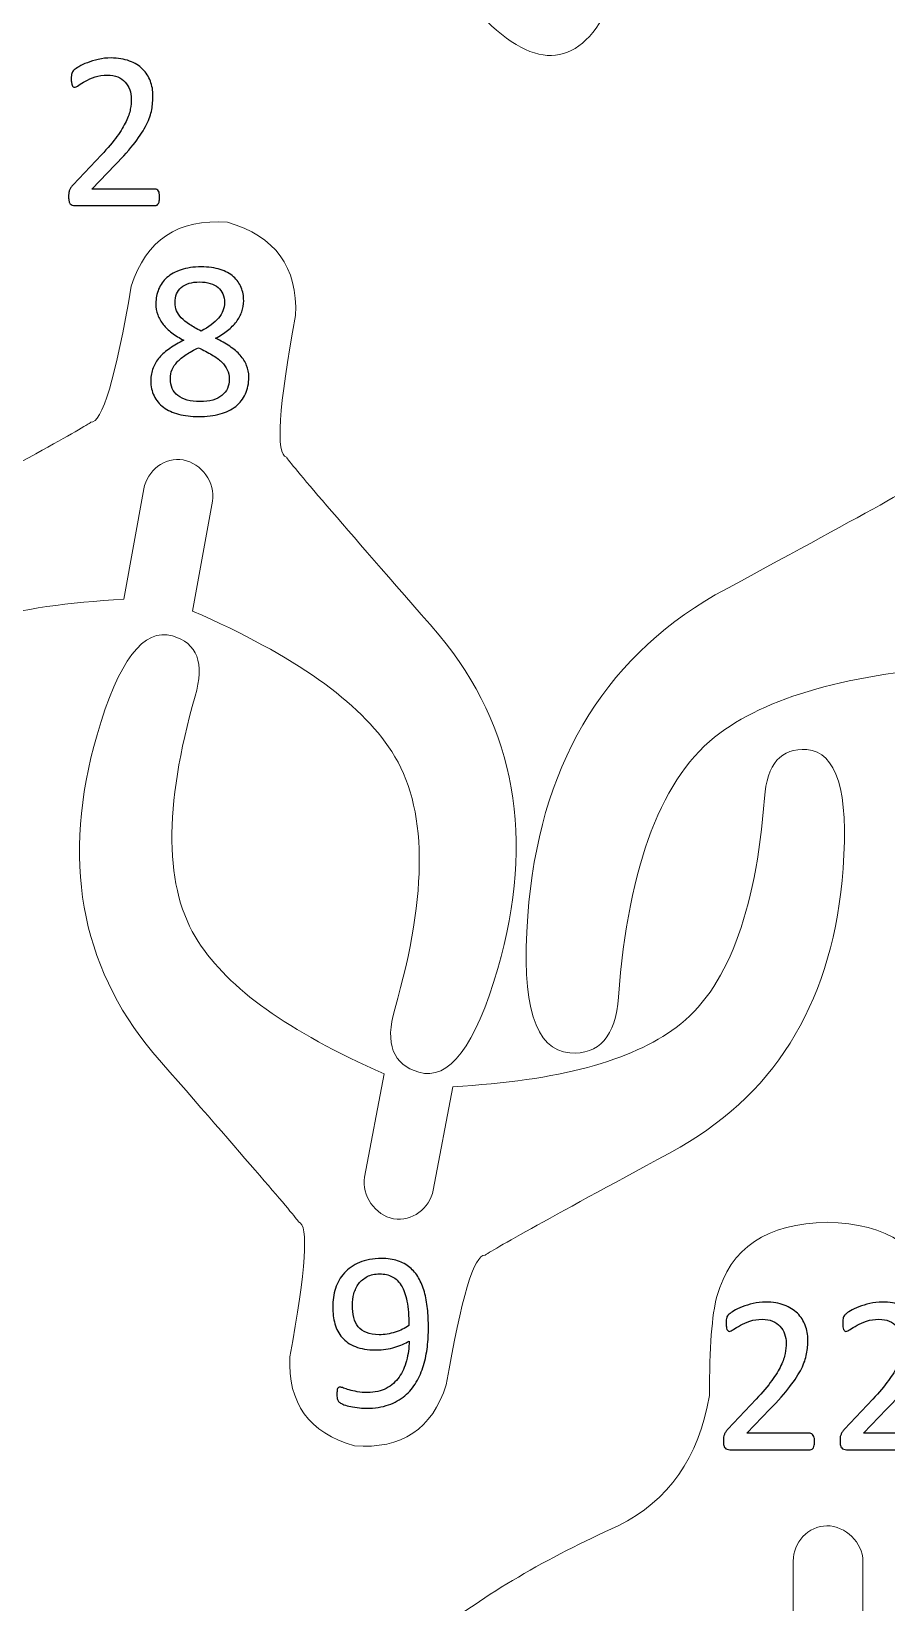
# Model space of a CAD drawing. Header units: inches. Extents: x -2.74 to 3.04, y -4.95 to 0.91.
# Drawn here: x -0.327 to 0.292, y -3.379 to -2.242 of the extents above; entities that cross this region are included whole.
import ezdxf

# ---------------------------------------------------------------- set-up
doc = ezdxf.new("R2010")
doc.units = ezdxf.units.IN
doc.header["$MEASUREMENT"] = 0
doc.layers.add('Layer 1', color=7, linetype='Continuous')

msp = doc.modelspace()

# ---------------------------------------------------------------- linework, layer by layer
at = {"layer": 'Layer 1', "color": 1, "lineweight": 9}
for points in [[(0.0027, -2.234), (0.0425, -2.2729), (0.0734, -2.2666), (0.0954, -2.2151)], [(-0.2545, -2.4262), (-0.2438, -2.3926), (-0.2206, -2.3772), (-0.1848, -2.3799)], [(-0.1355, -2.4475), (-0.1338, -2.4124), (-0.1503, -2.3898), (-0.1848, -2.3799)], [(-0.1397, -3.2015), (-0.1413, -3.235), (-0.1257, -3.2565), (-0.0928, -3.266)], [(-0.0264, -3.2218), (-0.0365, -3.2538), (-0.0587, -3.2685), (-0.0928, -3.266)]]:
    msp.add_open_spline(points, degree=3, dxfattribs=at)
at = {"layer": 'Layer 1'}
for points, knots in [([(-0.234, -2.3617), (-0.234, -2.3627), (-0.234, -2.3636), (-0.2342, -2.3643), (-0.2342, -2.3643), (-0.2343, -2.3651), (-0.2345, -2.3657), (-0.2348, -2.3662), (-0.2348, -2.3662), (-0.235, -2.3667), (-0.2353, -2.3671), (-0.2357, -2.3674), (-0.2357, -2.3674), (-0.2362, -2.3676), (-0.2366, -2.3677), (-0.2371, -2.3677), (-0.2371, -2.3677), (-0.2371, -2.3677), (-0.2953, -2.3677), (-0.2953, -2.3677), (-0.2953, -2.3677), (-0.296, -2.3677), (-0.2967, -2.3677), (-0.2973, -2.3675), (-0.2973, -2.3675), (-0.2978, -2.3673), (-0.2983, -2.367), (-0.2987, -2.3665), (-0.2987, -2.3665), (-0.2991, -2.3661), (-0.2994, -2.3655), (-0.2996, -2.3647), (-0.2996, -2.3647), (-0.2998, -2.3638), (-0.2999, -2.3628), (-0.2999, -2.3616), (-0.2999, -2.3616), (-0.2999, -2.3606), (-0.2999, -2.3596), (-0.2998, -2.3588), (-0.2998, -2.3588), (-0.2997, -2.358), (-0.2995, -2.3573), (-0.2993, -2.3566), (-0.2993, -2.3566), (-0.299, -2.356), (-0.2987, -2.3554), (-0.2982, -2.3548), (-0.2982, -2.3548), (-0.2978, -2.3541), (-0.2973, -2.3535), (-0.2967, -2.3528), (-0.2967, -2.3528), (-0.2967, -2.3528), (-0.2762, -2.3311), (-0.2762, -2.3311), (-0.2762, -2.3311), (-0.2715, -2.3261), (-0.2677, -2.3217), (-0.2649, -2.3177), (-0.2649, -2.3177), (-0.262, -2.3137), (-0.2598, -2.3101), (-0.2583, -2.3069), (-0.2583, -2.3069), (-0.2567, -2.3036), (-0.2557, -2.3007), (-0.2552, -2.298), (-0.2552, -2.298), (-0.2547, -2.2954), (-0.2545, -2.2929), (-0.2545, -2.2905), (-0.2545, -2.2905), (-0.2545, -2.2882), (-0.2549, -2.286), (-0.2556, -2.2839), (-0.2556, -2.2839), (-0.2564, -2.2818), (-0.2575, -2.28), (-0.2589, -2.2784), (-0.2589, -2.2784), (-0.2604, -2.2768), (-0.2622, -2.2756), (-0.2643, -2.2746), (-0.2643, -2.2746), (-0.2665, -2.2737), (-0.269, -2.2733), (-0.2718, -2.2733), (-0.2718, -2.2733), (-0.2751, -2.2733), (-0.2781, -2.2737), (-0.2807, -2.2746), (-0.2807, -2.2746), (-0.2834, -2.2756), (-0.2857, -2.2766), (-0.2877, -2.2777), (-0.2877, -2.2777), (-0.2896, -2.2787), (-0.2913, -2.2797), (-0.2926, -2.2807), (-0.2926, -2.2807), (-0.294, -2.2816), (-0.2949, -2.2821), (-0.2956, -2.2821), (-0.2956, -2.2821), (-0.296, -2.2821), (-0.2963, -2.2819), (-0.2966, -2.2817), (-0.2966, -2.2817), (-0.2969, -2.2815), (-0.2972, -2.2812), (-0.2973, -2.2807), (-0.2973, -2.2807), (-0.2975, -2.2802), (-0.2977, -2.2795), (-0.2978, -2.2787), (-0.2978, -2.2787), (-0.2979, -2.2779), (-0.298, -2.2769), (-0.298, -2.2758), (-0.298, -2.2758), (-0.298, -2.275), (-0.2979, -2.2743), (-0.2979, -2.2737), (-0.2979, -2.2737), (-0.2978, -2.2731), (-0.2977, -2.2726), (-0.2976, -2.2721), (-0.2976, -2.2721), (-0.2975, -2.2717), (-0.2973, -2.2713), (-0.297, -2.2709), (-0.297, -2.2709), (-0.2968, -2.2705), (-0.2964, -2.2701), (-0.2958, -2.2695), (-0.2958, -2.2695), (-0.2951, -2.2689), (-0.294, -2.2681), (-0.2924, -2.2672), (-0.2924, -2.2672), (-0.2908, -2.2662), (-0.2888, -2.2652), (-0.2863, -2.2643), (-0.2863, -2.2643), (-0.2839, -2.2633), (-0.2813, -2.2625), (-0.2784, -2.2619), (-0.2784, -2.2619), (-0.2755, -2.2612), (-0.2724, -2.2609), (-0.2692, -2.2609), (-0.2692, -2.2609), (-0.2641, -2.2609), (-0.2597, -2.2616), (-0.2558, -2.2631), (-0.2558, -2.2631), (-0.252, -2.2645), (-0.2488, -2.2665), (-0.2463, -2.2689), (-0.2463, -2.2689), (-0.2438, -2.2714), (-0.2419, -2.2744), (-0.2407, -2.2777), (-0.2407, -2.2777), (-0.2394, -2.281), (-0.2388, -2.2845), (-0.2388, -2.2882), (-0.2388, -2.2882), (-0.2388, -2.2916), (-0.2391, -2.2949), (-0.2397, -2.2983), (-0.2397, -2.2983), (-0.2403, -2.3016), (-0.2415, -2.3052), (-0.2435, -2.3091), (-0.2435, -2.3091), (-0.2454, -2.313), (-0.2482, -2.3173), (-0.2518, -2.3221), (-0.2518, -2.3221), (-0.2554, -2.3268), (-0.2603, -2.3323), (-0.2663, -2.3384), (-0.2663, -2.3384), (-0.2663, -2.3384), (-0.283, -2.3559), (-0.283, -2.3559), (-0.283, -2.3559), (-0.283, -2.3559), (-0.2372, -2.3559), (-0.2372, -2.3559), (-0.2372, -2.3559), (-0.2367, -2.3559), (-0.2363, -2.356), (-0.2359, -2.3562), (-0.2359, -2.3562), (-0.2355, -2.3565), (-0.2351, -2.3568), (-0.2348, -2.3573), (-0.2348, -2.3573), (-0.2345, -2.3578), (-0.2343, -2.3584), (-0.2342, -2.3592), (-0.2342, -2.3592), (-0.234, -2.3599), (-0.234, -2.3607), (-0.234, -2.3617)], [0, 0, 0, 0, 0.019231, 0.019231, 0.019231, 0.019231, 0.038462, 0.038462, 0.038462, 0.038462, 0.057692, 0.057692, 0.057692, 0.057692, 0.076923, 0.076923, 0.076923, 0.076923, 0.096154, 0.096154, 0.096154, 0.096154, 0.115385, 0.115385, 0.115385, 0.115385, 0.134615, 0.134615, 0.134615, 0.134615, 0.153846, 0.153846, 0.153846, 0.153846, 0.173077, 0.173077, 0.173077, 0.173077, 0.192308, 0.192308, 0.192308, 0.192308, 0.211538, 0.211538, 0.211538, 0.211538, 0.230769, 0.230769, 0.230769, 0.230769, 0.25, 0.25, 0.25, 0.25, 0.269231, 0.269231, 0.269231, 0.269231, 0.288462, 0.288462, 0.288462, 0.288462, 0.307692, 0.307692, 0.307692, 0.307692, 0.326923, 0.326923, 0.326923, 0.326923, 0.346154, 0.346154, 0.346154, 0.346154, 0.365385, 0.365385, 0.365385, 0.365385, 0.384615, 0.384615, 0.384615, 0.384615, 0.403846, 0.403846, 0.403846, 0.403846, 0.423077, 0.423077, 0.423077, 0.423077, 0.442308, 0.442308, 0.442308, 0.442308, 0.461538, 0.461538, 0.461538, 0.461538, 0.480769, 0.480769, 0.480769, 0.480769, 0.5, 0.5, 0.5, 0.5, 0.519231, 0.519231, 0.519231, 0.519231, 0.538462, 0.538462, 0.538462, 0.538462, 0.557692, 0.557692, 0.557692, 0.557692, 0.576923, 0.576923, 0.576923, 0.576923, 0.596154, 0.596154, 0.596154, 0.596154, 0.615385, 0.615385, 0.615385, 0.615385, 0.634615, 0.634615, 0.634615, 0.634615, 0.653846, 0.653846, 0.653846, 0.653846, 0.673077, 0.673077, 0.673077, 0.673077, 0.692308, 0.692308, 0.692308, 0.692308, 0.711538, 0.711538, 0.711538, 0.711538, 0.730769, 0.730769, 0.730769, 0.730769, 0.75, 0.75, 0.75, 0.75, 0.769231, 0.769231, 0.769231, 0.769231, 0.788462, 0.788462, 0.788462, 0.788462, 0.807692, 0.807692, 0.807692, 0.807692, 0.826923, 0.826923, 0.826923, 0.826923, 0.846154, 0.846154, 0.846154, 0.846154, 0.865385, 0.865385, 0.865385, 0.865385, 0.884615, 0.884615, 0.884615, 0.884615, 0.903846, 0.903846, 0.903846, 0.903846, 0.923077, 0.923077, 0.923077, 0.923077, 0.942308, 0.942308, 0.942308, 0.942308, 0.961538, 0.961538, 0.961538, 0.961538, 0.980769, 0.980769, 0.980769, 0.980769, 1, 1, 1, 1]), ([(-0.1694, -2.492), (-0.1694, -2.4966), (-0.1702, -2.5006), (-0.1718, -2.5042), (-0.1718, -2.5042), (-0.1735, -2.5077), (-0.1758, -2.5107), (-0.1789, -2.5132), (-0.1789, -2.5132), (-0.182, -2.5156), (-0.1857, -2.5175), (-0.1902, -2.5187), (-0.1902, -2.5187), (-0.1947, -2.52), (-0.1999, -2.5206), (-0.2057, -2.5206), (-0.2057, -2.5206), (-0.2111, -2.5206), (-0.216, -2.52), (-0.2203, -2.5189), (-0.2203, -2.5189), (-0.2245, -2.5177), (-0.2282, -2.5161), (-0.2312, -2.5138), (-0.2312, -2.5138), (-0.2341, -2.5116), (-0.2364, -2.5089), (-0.238, -2.5056), (-0.238, -2.5056), (-0.2396, -2.5024), (-0.2404, -2.4987), (-0.2404, -2.4945), (-0.2404, -2.4945), (-0.2404, -2.4912), (-0.2398, -2.4881), (-0.2387, -2.4854), (-0.2387, -2.4854), (-0.2376, -2.4826), (-0.2361, -2.4801), (-0.2341, -2.4777), (-0.2341, -2.4777), (-0.232, -2.4754), (-0.2295, -2.4732), (-0.2265, -2.4712), (-0.2265, -2.4712), (-0.2235, -2.4691), (-0.2202, -2.4672), (-0.2164, -2.4653), (-0.2164, -2.4653), (-0.2197, -2.4637), (-0.2226, -2.4619), (-0.2251, -2.46), (-0.2251, -2.46), (-0.2276, -2.4581), (-0.2297, -2.4561), (-0.2314, -2.4539), (-0.2314, -2.4539), (-0.2331, -2.4517), (-0.2345, -2.4494), (-0.2354, -2.4469), (-0.2354, -2.4469), (-0.2363, -2.4444), (-0.2367, -2.4417), (-0.2367, -2.4387), (-0.2367, -2.4387), (-0.2367, -2.4351), (-0.236, -2.4316), (-0.2347, -2.4284), (-0.2347, -2.4284), (-0.2334, -2.4251), (-0.2314, -2.4223), (-0.2287, -2.4199), (-0.2287, -2.4199), (-0.226, -2.4176), (-0.2226, -2.4157), (-0.2184, -2.4143), (-0.2184, -2.4143), (-0.2143, -2.4129), (-0.2094, -2.4122), (-0.2039, -2.4122), (-0.2039, -2.4122), (-0.1986, -2.4122), (-0.194, -2.4128), (-0.1901, -2.4141), (-0.1901, -2.4141), (-0.1862, -2.4154), (-0.183, -2.4171), (-0.1805, -2.4193), (-0.1805, -2.4193), (-0.178, -2.4215), (-0.1761, -2.4241), (-0.1749, -2.4271), (-0.1749, -2.4271), (-0.1737, -2.4301), (-0.1731, -2.4333), (-0.1731, -2.4367), (-0.1731, -2.4367), (-0.1731, -2.4395), (-0.1736, -2.4421), (-0.1745, -2.4447), (-0.1745, -2.4447), (-0.1754, -2.4472), (-0.1767, -2.4496), (-0.1784, -2.4519), (-0.1784, -2.4519), (-0.1802, -2.4542), (-0.1823, -2.4563), (-0.1848, -2.4583), (-0.1848, -2.4583), (-0.1873, -2.4603), (-0.1902, -2.4621), (-0.1935, -2.4639), (-0.1935, -2.4639), (-0.1896, -2.4658), (-0.1862, -2.4677), (-0.1832, -2.4697), (-0.1832, -2.4697), (-0.1802, -2.4717), (-0.1776, -2.4739), (-0.1756, -2.4762), (-0.1756, -2.4762), (-0.1736, -2.4785), (-0.172, -2.4809), (-0.171, -2.4835), (-0.171, -2.4835), (-0.1699, -2.4861), (-0.1694, -2.4889), (-0.1694, -2.492)], [0, 0, 0, 0, 0.03125, 0.03125, 0.03125, 0.03125, 0.0625, 0.0625, 0.0625, 0.0625, 0.09375, 0.09375, 0.09375, 0.09375, 0.125, 0.125, 0.125, 0.125, 0.15625, 0.15625, 0.15625, 0.15625, 0.1875, 0.1875, 0.1875, 0.1875, 0.21875, 0.21875, 0.21875, 0.21875, 0.25, 0.25, 0.25, 0.25, 0.28125, 0.28125, 0.28125, 0.28125, 0.3125, 0.3125, 0.3125, 0.3125, 0.34375, 0.34375, 0.34375, 0.34375, 0.375, 0.375, 0.375, 0.375, 0.40625, 0.40625, 0.40625, 0.40625, 0.4375, 0.4375, 0.4375, 0.4375, 0.46875, 0.46875, 0.46875, 0.46875, 0.5, 0.5, 0.5, 0.5, 0.53125, 0.53125, 0.53125, 0.53125, 0.5625, 0.5625, 0.5625, 0.5625, 0.59375, 0.59375, 0.59375, 0.59375, 0.625, 0.625, 0.625, 0.625, 0.65625, 0.65625, 0.65625, 0.65625, 0.6875, 0.6875, 0.6875, 0.6875, 0.71875, 0.71875, 0.71875, 0.71875, 0.75, 0.75, 0.75, 0.75, 0.78125, 0.78125, 0.78125, 0.78125, 0.8125, 0.8125, 0.8125, 0.8125, 0.84375, 0.84375, 0.84375, 0.84375, 0.875, 0.875, 0.875, 0.875, 0.90625, 0.90625, 0.90625, 0.90625, 0.9375, 0.9375, 0.9375, 0.9375, 0.96875, 0.96875, 0.96875, 0.96875, 1, 1, 1, 1]), ([(-0.187, -2.438), (-0.187, -2.4357), (-0.1874, -2.4337), (-0.1881, -2.4318), (-0.1881, -2.4318), (-0.189, -2.43), (-0.1901, -2.4284), (-0.1916, -2.4271), (-0.1916, -2.4271), (-0.1931, -2.4258), (-0.195, -2.4248), (-0.1973, -2.4241), (-0.1973, -2.4241), (-0.1995, -2.4234), (-0.2021, -2.4231), (-0.205, -2.4231), (-0.205, -2.4231), (-0.2108, -2.4231), (-0.2153, -2.4244), (-0.2183, -2.4271), (-0.2183, -2.4271), (-0.2213, -2.4297), (-0.2228, -2.4334), (-0.2228, -2.438), (-0.2228, -2.438), (-0.2228, -2.4401), (-0.2224, -2.4421), (-0.2217, -2.4439), (-0.2217, -2.4439), (-0.221, -2.4457), (-0.2198, -2.4474), (-0.2183, -2.4491), (-0.2183, -2.4491), (-0.2167, -2.4507), (-0.2148, -2.4523), (-0.2124, -2.4538), (-0.2124, -2.4538), (-0.21, -2.4554), (-0.2072, -2.457), (-0.204, -2.4587), (-0.204, -2.4587), (-0.1985, -2.4559), (-0.1943, -2.4527), (-0.1914, -2.4493), (-0.1914, -2.4493), (-0.1885, -2.4459), (-0.187, -2.4421), (-0.187, -2.438)], [0, 0, 0, 0, 0.083333, 0.083333, 0.083333, 0.083333, 0.166667, 0.166667, 0.166667, 0.166667, 0.25, 0.25, 0.25, 0.25, 0.333333, 0.333333, 0.333333, 0.333333, 0.416667, 0.416667, 0.416667, 0.416667, 0.5, 0.5, 0.5, 0.5, 0.583333, 0.583333, 0.583333, 0.583333, 0.666667, 0.666667, 0.666667, 0.666667, 0.75, 0.75, 0.75, 0.75, 0.833333, 0.833333, 0.833333, 0.833333, 0.916667, 0.916667, 0.916667, 0.916667, 1, 1, 1, 1]), ([(-0.1836, -2.4935), (-0.1836, -2.491), (-0.184, -2.4887), (-0.185, -2.4867), (-0.185, -2.4867), (-0.1859, -2.4847), (-0.1873, -2.4828), (-0.1891, -2.481), (-0.1891, -2.481), (-0.191, -2.4792), (-0.1933, -2.4775), (-0.1961, -2.4759), (-0.1961, -2.4759), (-0.1989, -2.4742), (-0.2022, -2.4725), (-0.2059, -2.4707), (-0.2059, -2.4707), (-0.2093, -2.4724), (-0.2123, -2.4741), (-0.2148, -2.4757), (-0.2148, -2.4757), (-0.2174, -2.4774), (-0.2195, -2.4792), (-0.2212, -2.481), (-0.2212, -2.481), (-0.2228, -2.4827), (-0.2241, -2.4846), (-0.225, -2.4866), (-0.225, -2.4866), (-0.2258, -2.4886), (-0.2262, -2.4908), (-0.2262, -2.4932), (-0.2262, -2.4932), (-0.2262, -2.4984), (-0.2244, -2.5025), (-0.2208, -2.5054), (-0.2208, -2.5054), (-0.2172, -2.5082), (-0.2118, -2.5097), (-0.2046, -2.5097), (-0.2046, -2.5097), (-0.1977, -2.5097), (-0.1925, -2.5082), (-0.1889, -2.5053), (-0.1889, -2.5053), (-0.1853, -2.5024), (-0.1836, -2.4985), (-0.1836, -2.4935)], [0, 0, 0, 0, 0.083333, 0.083333, 0.083333, 0.083333, 0.166667, 0.166667, 0.166667, 0.166667, 0.25, 0.25, 0.25, 0.25, 0.333333, 0.333333, 0.333333, 0.333333, 0.416667, 0.416667, 0.416667, 0.416667, 0.5, 0.5, 0.5, 0.5, 0.583333, 0.583333, 0.583333, 0.583333, 0.666667, 0.666667, 0.666667, 0.666667, 0.75, 0.75, 0.75, 0.75, 0.833333, 0.833333, 0.833333, 0.833333, 0.916667, 0.916667, 0.916667, 0.916667, 1, 1, 1, 1]), ([(-0.0393, -3.1804), (-0.0393, -3.185), (-0.0395, -3.1896), (-0.0401, -3.1942), (-0.0401, -3.1942), (-0.0406, -3.1989), (-0.0415, -3.2034), (-0.0428, -3.2077), (-0.0428, -3.2077), (-0.0441, -3.212), (-0.0459, -3.2161), (-0.0481, -3.2198), (-0.0481, -3.2198), (-0.0503, -3.2236), (-0.053, -3.2269), (-0.0564, -3.2297), (-0.0564, -3.2297), (-0.0597, -3.2325), (-0.0637, -3.2348), (-0.0683, -3.2363), (-0.0683, -3.2363), (-0.0728, -3.2379), (-0.0782, -3.2388), (-0.0843, -3.2388), (-0.0843, -3.2388), (-0.0866, -3.2388), (-0.0888, -3.2386), (-0.091, -3.2383), (-0.091, -3.2383), (-0.0933, -3.238), (-0.0952, -3.2376), (-0.097, -3.2372), (-0.097, -3.2372), (-0.0988, -3.2368), (-0.1002, -3.2363), (-0.1014, -3.2358), (-0.1014, -3.2358), (-0.1026, -3.2353), (-0.1035, -3.2348), (-0.104, -3.2343), (-0.104, -3.2343), (-0.1046, -3.2339), (-0.105, -3.2332), (-0.1052, -3.2324), (-0.1052, -3.2324), (-0.1055, -3.2315), (-0.1056, -3.2304), (-0.1056, -3.229), (-0.1056, -3.229), (-0.1056, -3.2278), (-0.1055, -3.2268), (-0.1055, -3.2261), (-0.1055, -3.2261), (-0.1054, -3.2254), (-0.1053, -3.2249), (-0.1051, -3.2245), (-0.1051, -3.2245), (-0.1049, -3.2241), (-0.1047, -3.2239), (-0.1044, -3.2237), (-0.1044, -3.2237), (-0.1041, -3.2236), (-0.1037, -3.2235), (-0.1033, -3.2235), (-0.1033, -3.2235), (-0.1027, -3.2235), (-0.1019, -3.2237), (-0.1008, -3.2241), (-0.1008, -3.2241), (-0.0997, -3.2245), (-0.0983, -3.225), (-0.0967, -3.2255), (-0.0967, -3.2255), (-0.095, -3.226), (-0.0931, -3.2264), (-0.0908, -3.2268), (-0.0908, -3.2268), (-0.0886, -3.2272), (-0.0861, -3.2274), (-0.0834, -3.2274), (-0.0834, -3.2274), (-0.0781, -3.2274), (-0.0736, -3.2264), (-0.0698, -3.2244), (-0.0698, -3.2244), (-0.066, -3.2223), (-0.063, -3.2196), (-0.0606, -3.2162), (-0.0606, -3.2162), (-0.0582, -3.2128), (-0.0564, -3.2088), (-0.0552, -3.2043), (-0.0552, -3.2043), (-0.054, -3.1998), (-0.0533, -3.1951), (-0.0533, -3.1901), (-0.0533, -3.1901), (-0.0561, -3.1918), (-0.0596, -3.1933), (-0.0636, -3.1946), (-0.0636, -3.1946), (-0.0676, -3.1959), (-0.0722, -3.1965), (-0.0774, -3.1965), (-0.0774, -3.1965), (-0.0833, -3.1965), (-0.0882, -3.1957), (-0.0922, -3.1941), (-0.0922, -3.1941), (-0.0962, -3.1925), (-0.0994, -3.1903), (-0.1018, -3.1876), (-0.1018, -3.1876), (-0.1042, -3.1848), (-0.106, -3.1815), (-0.107, -3.1777), (-0.107, -3.1777), (-0.1081, -3.1739), (-0.1086, -3.1698), (-0.1086, -3.1653), (-0.1086, -3.1653), (-0.1086, -3.1606), (-0.1079, -3.1562), (-0.1066, -3.152), (-0.1066, -3.152), (-0.1052, -3.1478), (-0.1031, -3.144), (-0.1002, -3.1408), (-0.1002, -3.1408), (-0.0973, -3.1376), (-0.0937, -3.1351), (-0.0892, -3.1332), (-0.0892, -3.1332), (-0.0848, -3.1313), (-0.0795, -3.1303), (-0.0733, -3.1303), (-0.0733, -3.1303), (-0.0689, -3.1303), (-0.065, -3.1309), (-0.0616, -3.132), (-0.0616, -3.132), (-0.0582, -3.1331), (-0.0553, -3.1347), (-0.0528, -3.1368), (-0.0528, -3.1368), (-0.0503, -3.1389), (-0.0481, -3.1414), (-0.0464, -3.1444), (-0.0464, -3.1444), (-0.0447, -3.1473), (-0.0433, -3.1507), (-0.0422, -3.1545), (-0.0422, -3.1545), (-0.0412, -3.1582), (-0.0404, -3.1622), (-0.04, -3.1666), (-0.04, -3.1666), (-0.0395, -3.171), (-0.0393, -3.1756), (-0.0393, -3.1804)], [0, 0, 0, 0, 0.025, 0.025, 0.025, 0.025, 0.05, 0.05, 0.05, 0.05, 0.075, 0.075, 0.075, 0.075, 0.1, 0.1, 0.1, 0.1, 0.125, 0.125, 0.125, 0.125, 0.15, 0.15, 0.15, 0.15, 0.175, 0.175, 0.175, 0.175, 0.2, 0.2, 0.2, 0.2, 0.225, 0.225, 0.225, 0.225, 0.25, 0.25, 0.25, 0.25, 0.275, 0.275, 0.275, 0.275, 0.3, 0.3, 0.3, 0.3, 0.325, 0.325, 0.325, 0.325, 0.35, 0.35, 0.35, 0.35, 0.375, 0.375, 0.375, 0.375, 0.4, 0.4, 0.4, 0.4, 0.425, 0.425, 0.425, 0.425, 0.45, 0.45, 0.45, 0.45, 0.475, 0.475, 0.475, 0.475, 0.5, 0.5, 0.5, 0.5, 0.525, 0.525, 0.525, 0.525, 0.55, 0.55, 0.55, 0.55, 0.575, 0.575, 0.575, 0.575, 0.6, 0.6, 0.6, 0.6, 0.625, 0.625, 0.625, 0.625, 0.65, 0.65, 0.65, 0.65, 0.675, 0.675, 0.675, 0.675, 0.7, 0.7, 0.7, 0.7, 0.725, 0.725, 0.725, 0.725, 0.75, 0.75, 0.75, 0.75, 0.775, 0.775, 0.775, 0.775, 0.8, 0.8, 0.8, 0.8, 0.825, 0.825, 0.825, 0.825, 0.85, 0.85, 0.85, 0.85, 0.875, 0.875, 0.875, 0.875, 0.9, 0.9, 0.9, 0.9, 0.925, 0.925, 0.925, 0.925, 0.95, 0.95, 0.95, 0.95, 0.975, 0.975, 0.975, 0.975, 1, 1, 1, 1]), ([(-0.0535, -3.1788), (-0.0535, -3.1719), (-0.054, -3.1661), (-0.0549, -3.1613), (-0.0549, -3.1613), (-0.0558, -3.1566), (-0.0571, -3.1527), (-0.059, -3.1498), (-0.059, -3.1498), (-0.0607, -3.1469), (-0.0629, -3.1448), (-0.0655, -3.1435), (-0.0655, -3.1435), (-0.0681, -3.1421), (-0.0711, -3.1415), (-0.0746, -3.1415), (-0.0746, -3.1415), (-0.0781, -3.1415), (-0.0811, -3.1421), (-0.0836, -3.1434), (-0.0836, -3.1434), (-0.0861, -3.1447), (-0.0881, -3.1464), (-0.0898, -3.1485), (-0.0898, -3.1485), (-0.0913, -3.1507), (-0.0925, -3.1531), (-0.0933, -3.1558), (-0.0933, -3.1558), (-0.094, -3.1585), (-0.0944, -3.1613), (-0.0944, -3.1642), (-0.0944, -3.1642), (-0.0944, -3.1674), (-0.0941, -3.1703), (-0.0934, -3.173), (-0.0934, -3.173), (-0.0927, -3.1756), (-0.0916, -3.1779), (-0.0901, -3.1798), (-0.0901, -3.1798), (-0.0886, -3.1816), (-0.0866, -3.183), (-0.0842, -3.184), (-0.0842, -3.184), (-0.0817, -3.185), (-0.0787, -3.1855), (-0.0751, -3.1855), (-0.0751, -3.1855), (-0.0711, -3.1855), (-0.0671, -3.1849), (-0.0633, -3.1837), (-0.0633, -3.1837), (-0.0595, -3.1825), (-0.0563, -3.1809), (-0.0535, -3.1788)], [0, 0, 0, 0, 0.071429, 0.071429, 0.071429, 0.071429, 0.142857, 0.142857, 0.142857, 0.142857, 0.214286, 0.214286, 0.214286, 0.214286, 0.285714, 0.285714, 0.285714, 0.285714, 0.357143, 0.357143, 0.357143, 0.357143, 0.428571, 0.428571, 0.428571, 0.428571, 0.5, 0.5, 0.5, 0.5, 0.571429, 0.571429, 0.571429, 0.571429, 0.642857, 0.642857, 0.642857, 0.642857, 0.714286, 0.714286, 0.714286, 0.714286, 0.785714, 0.785714, 0.785714, 0.785714, 0.857143, 0.857143, 0.857143, 0.857143, 0.928571, 0.928571, 0.928571, 0.928571, 1, 1, 1, 1]), ([(0.2403, -3.2627), (0.2403, -3.2637), (0.2402, -3.2646), (0.2401, -3.2654), (0.2401, -3.2654), (0.2399, -3.2661), (0.2397, -3.2667), (0.2395, -3.2673), (0.2395, -3.2673), (0.2392, -3.2678), (0.2389, -3.2682), (0.2385, -3.2684), (0.2385, -3.2684), (0.2381, -3.2687), (0.2377, -3.2688), (0.2372, -3.2688), (0.2372, -3.2688), (0.2372, -3.2688), (0.179, -3.2688), (0.179, -3.2688), (0.179, -3.2688), (0.1782, -3.2688), (0.1776, -3.2687), (0.177, -3.2685), (0.177, -3.2685), (0.1764, -3.2683), (0.1759, -3.268), (0.1755, -3.2675), (0.1755, -3.2675), (0.1751, -3.2671), (0.1748, -3.2665), (0.1746, -3.2657), (0.1746, -3.2657), (0.1744, -3.2649), (0.1744, -3.2639), (0.1744, -3.2627), (0.1744, -3.2627), (0.1744, -3.2616), (0.1744, -3.2606), (0.1745, -3.2598), (0.1745, -3.2598), (0.1746, -3.259), (0.1747, -3.2583), (0.175, -3.2577), (0.175, -3.2577), (0.1753, -3.257), (0.1756, -3.2564), (0.176, -3.2558), (0.176, -3.2558), (0.1764, -3.2552), (0.177, -3.2545), (0.1776, -3.2538), (0.1776, -3.2538), (0.1776, -3.2538), (0.1981, -3.2322), (0.1981, -3.2322), (0.1981, -3.2322), (0.2027, -3.2272), (0.2066, -3.2227), (0.2094, -3.2187), (0.2094, -3.2187), (0.2122, -3.2148), (0.2144, -3.2112), (0.216, -3.2079), (0.216, -3.2079), (0.2175, -3.2046), (0.2186, -3.2017), (0.219, -3.199), (0.219, -3.199), (0.2195, -3.1964), (0.2198, -3.1939), (0.2198, -3.1915), (0.2198, -3.1915), (0.2198, -3.1892), (0.2194, -3.187), (0.2186, -3.1849), (0.2186, -3.1849), (0.2179, -3.1828), (0.2168, -3.181), (0.2153, -3.1794), (0.2153, -3.1794), (0.2139, -3.1779), (0.2121, -3.1766), (0.2099, -3.1757), (0.2099, -3.1757), (0.2077, -3.1747), (0.2052, -3.1743), (0.2024, -3.1743), (0.2024, -3.1743), (0.1991, -3.1743), (0.1962, -3.1747), (0.1935, -3.1757), (0.1935, -3.1757), (0.1909, -3.1766), (0.1886, -3.1776), (0.1866, -3.1787), (0.1866, -3.1787), (0.1846, -3.1798), (0.183, -3.1808), (0.1816, -3.1817), (0.1816, -3.1817), (0.1803, -3.1826), (0.1793, -3.1831), (0.1787, -3.1831), (0.1787, -3.1831), (0.1783, -3.1831), (0.1779, -3.183), (0.1777, -3.1827), (0.1777, -3.1827), (0.1774, -3.1825), (0.1771, -3.1822), (0.1769, -3.1817), (0.1769, -3.1817), (0.1767, -3.1812), (0.1766, -3.1805), (0.1765, -3.1797), (0.1765, -3.1797), (0.1764, -3.1789), (0.1763, -3.1779), (0.1763, -3.1768), (0.1763, -3.1768), (0.1763, -3.176), (0.1763, -3.1753), (0.1764, -3.1747), (0.1764, -3.1747), (0.1764, -3.1741), (0.1766, -3.1736), (0.1767, -3.1732), (0.1767, -3.1732), (0.1768, -3.1727), (0.177, -3.1723), (0.1772, -3.1719), (0.1772, -3.1719), (0.1774, -3.1715), (0.1779, -3.1711), (0.1785, -3.1705), (0.1785, -3.1705), (0.1792, -3.1699), (0.1803, -3.1692), (0.1819, -3.1682), (0.1819, -3.1682), (0.1835, -3.1672), (0.1855, -3.1662), (0.1879, -3.1653), (0.1879, -3.1653), (0.1903, -3.1644), (0.193, -3.1635), (0.1959, -3.1629), (0.1959, -3.1629), (0.1988, -3.1622), (0.2018, -3.1619), (0.205, -3.1619), (0.205, -3.1619), (0.2101, -3.1619), (0.2146, -3.1626), (0.2184, -3.1641), (0.2184, -3.1641), (0.2222, -3.1655), (0.2254, -3.1675), (0.2279, -3.17), (0.2279, -3.17), (0.2305, -3.1725), (0.2324, -3.1754), (0.2336, -3.1787), (0.2336, -3.1787), (0.2349, -3.182), (0.2355, -3.1855), (0.2355, -3.1893), (0.2355, -3.1893), (0.2355, -3.1926), (0.2352, -3.196), (0.2346, -3.1993), (0.2346, -3.1993), (0.234, -3.2027), (0.2327, -3.2063), (0.2308, -3.2101), (0.2308, -3.2101), (0.2289, -3.214), (0.2261, -3.2183), (0.2224, -3.2231), (0.2224, -3.2231), (0.2188, -3.2278), (0.214, -3.2333), (0.208, -3.2395), (0.208, -3.2395), (0.208, -3.2395), (0.1913, -3.2569), (0.1913, -3.2569), (0.1913, -3.2569), (0.1913, -3.2569), (0.2371, -3.2569), (0.2371, -3.2569), (0.2371, -3.2569), (0.2375, -3.2569), (0.238, -3.257), (0.2384, -3.2572), (0.2384, -3.2572), (0.2388, -3.2575), (0.2391, -3.2579), (0.2394, -3.2584), (0.2394, -3.2584), (0.2397, -3.2589), (0.2399, -3.2595), (0.2401, -3.2602), (0.2401, -3.2602), (0.2402, -3.2609), (0.2403, -3.2618), (0.2403, -3.2627)], [0, 0, 0, 0, 0.019231, 0.019231, 0.019231, 0.019231, 0.038462, 0.038462, 0.038462, 0.038462, 0.057692, 0.057692, 0.057692, 0.057692, 0.076923, 0.076923, 0.076923, 0.076923, 0.096154, 0.096154, 0.096154, 0.096154, 0.115385, 0.115385, 0.115385, 0.115385, 0.134615, 0.134615, 0.134615, 0.134615, 0.153846, 0.153846, 0.153846, 0.153846, 0.173077, 0.173077, 0.173077, 0.173077, 0.192308, 0.192308, 0.192308, 0.192308, 0.211538, 0.211538, 0.211538, 0.211538, 0.230769, 0.230769, 0.230769, 0.230769, 0.25, 0.25, 0.25, 0.25, 0.269231, 0.269231, 0.269231, 0.269231, 0.288462, 0.288462, 0.288462, 0.288462, 0.307692, 0.307692, 0.307692, 0.307692, 0.326923, 0.326923, 0.326923, 0.326923, 0.346154, 0.346154, 0.346154, 0.346154, 0.365385, 0.365385, 0.365385, 0.365385, 0.384615, 0.384615, 0.384615, 0.384615, 0.403846, 0.403846, 0.403846, 0.403846, 0.423077, 0.423077, 0.423077, 0.423077, 0.442308, 0.442308, 0.442308, 0.442308, 0.461538, 0.461538, 0.461538, 0.461538, 0.480769, 0.480769, 0.480769, 0.480769, 0.5, 0.5, 0.5, 0.5, 0.519231, 0.519231, 0.519231, 0.519231, 0.538462, 0.538462, 0.538462, 0.538462, 0.557692, 0.557692, 0.557692, 0.557692, 0.576923, 0.576923, 0.576923, 0.576923, 0.596154, 0.596154, 0.596154, 0.596154, 0.615385, 0.615385, 0.615385, 0.615385, 0.634615, 0.634615, 0.634615, 0.634615, 0.653846, 0.653846, 0.653846, 0.653846, 0.673077, 0.673077, 0.673077, 0.673077, 0.692308, 0.692308, 0.692308, 0.692308, 0.711538, 0.711538, 0.711538, 0.711538, 0.730769, 0.730769, 0.730769, 0.730769, 0.75, 0.75, 0.75, 0.75, 0.769231, 0.769231, 0.769231, 0.769231, 0.788462, 0.788462, 0.788462, 0.788462, 0.807692, 0.807692, 0.807692, 0.807692, 0.826923, 0.826923, 0.826923, 0.826923, 0.846154, 0.846154, 0.846154, 0.846154, 0.865385, 0.865385, 0.865385, 0.865385, 0.884615, 0.884615, 0.884615, 0.884615, 0.903846, 0.903846, 0.903846, 0.903846, 0.923077, 0.923077, 0.923077, 0.923077, 0.942308, 0.942308, 0.942308, 0.942308, 0.961538, 0.961538, 0.961538, 0.961538, 0.980769, 0.980769, 0.980769, 0.980769, 1, 1, 1, 1]), ([(0.3247, -3.2627), (0.3247, -3.2637), (0.3247, -3.2646), (0.3246, -3.2654), (0.3246, -3.2654), (0.3244, -3.2661), (0.3242, -3.2667), (0.324, -3.2673), (0.324, -3.2673), (0.3237, -3.2678), (0.3234, -3.2682), (0.323, -3.2684), (0.323, -3.2684), (0.3226, -3.2687), (0.3221, -3.2688), (0.3217, -3.2688), (0.3217, -3.2688), (0.3217, -3.2688), (0.2635, -3.2688), (0.2635, -3.2688), (0.2635, -3.2688), (0.2627, -3.2688), (0.2621, -3.2687), (0.2615, -3.2685), (0.2615, -3.2685), (0.2609, -3.2683), (0.2604, -3.268), (0.26, -3.2675), (0.26, -3.2675), (0.2596, -3.2671), (0.2593, -3.2665), (0.2591, -3.2657), (0.2591, -3.2657), (0.2589, -3.2649), (0.2588, -3.2639), (0.2588, -3.2627), (0.2588, -3.2627), (0.2588, -3.2616), (0.2589, -3.2606), (0.2589, -3.2598), (0.2589, -3.2598), (0.259, -3.259), (0.2592, -3.2583), (0.2595, -3.2577), (0.2595, -3.2577), (0.2597, -3.257), (0.2601, -3.2564), (0.2605, -3.2558), (0.2605, -3.2558), (0.2609, -3.2552), (0.2614, -3.2545), (0.2621, -3.2538), (0.2621, -3.2538), (0.2621, -3.2538), (0.2825, -3.2322), (0.2825, -3.2322), (0.2825, -3.2322), (0.2872, -3.2272), (0.291, -3.2227), (0.2939, -3.2187), (0.2939, -3.2187), (0.2967, -3.2148), (0.2989, -3.2112), (0.3005, -3.2079), (0.3005, -3.2079), (0.302, -3.2046), (0.303, -3.2017), (0.3035, -3.199), (0.3035, -3.199), (0.304, -3.1964), (0.3042, -3.1939), (0.3042, -3.1915), (0.3042, -3.1915), (0.3042, -3.1892), (0.3039, -3.187), (0.3031, -3.1849), (0.3031, -3.1849), (0.3023, -3.1828), (0.3012, -3.181), (0.2998, -3.1794), (0.2998, -3.1794), (0.2984, -3.1779), (0.2966, -3.1766), (0.2944, -3.1757), (0.2944, -3.1757), (0.2922, -3.1747), (0.2897, -3.1743), (0.2869, -3.1743), (0.2869, -3.1743), (0.2836, -3.1743), (0.2806, -3.1747), (0.278, -3.1757), (0.278, -3.1757), (0.2754, -3.1766), (0.2731, -3.1776), (0.2711, -3.1787), (0.2711, -3.1787), (0.2691, -3.1798), (0.2674, -3.1808), (0.2661, -3.1817), (0.2661, -3.1817), (0.2648, -3.1826), (0.2638, -3.1831), (0.2631, -3.1831), (0.2631, -3.1831), (0.2628, -3.1831), (0.2624, -3.183), (0.2621, -3.1827), (0.2621, -3.1827), (0.2618, -3.1825), (0.2616, -3.1822), (0.2614, -3.1817), (0.2614, -3.1817), (0.2612, -3.1812), (0.2611, -3.1805), (0.2609, -3.1797), (0.2609, -3.1797), (0.2608, -3.1789), (0.2608, -3.1779), (0.2608, -3.1768), (0.2608, -3.1768), (0.2608, -3.176), (0.2608, -3.1753), (0.2609, -3.1747), (0.2609, -3.1747), (0.2609, -3.1741), (0.261, -3.1736), (0.2611, -3.1732), (0.2611, -3.1732), (0.2613, -3.1727), (0.2615, -3.1723), (0.2617, -3.1719), (0.2617, -3.1719), (0.2619, -3.1715), (0.2623, -3.1711), (0.263, -3.1705), (0.263, -3.1705), (0.2636, -3.1699), (0.2647, -3.1692), (0.2664, -3.1682), (0.2664, -3.1682), (0.268, -3.1672), (0.27, -3.1662), (0.2724, -3.1653), (0.2724, -3.1653), (0.2748, -3.1644), (0.2774, -3.1635), (0.2804, -3.1629), (0.2804, -3.1629), (0.2832, -3.1622), (0.2863, -3.1619), (0.2895, -3.1619), (0.2895, -3.1619), (0.2946, -3.1619), (0.2991, -3.1626), (0.3029, -3.1641), (0.3029, -3.1641), (0.3067, -3.1655), (0.3099, -3.1675), (0.3124, -3.17), (0.3124, -3.17), (0.3149, -3.1725), (0.3168, -3.1754), (0.3181, -3.1787), (0.3181, -3.1787), (0.3193, -3.182), (0.3199, -3.1855), (0.3199, -3.1893), (0.3199, -3.1893), (0.3199, -3.1926), (0.3196, -3.196), (0.3191, -3.1993), (0.3191, -3.1993), (0.3184, -3.2027), (0.3172, -3.2063), (0.3153, -3.2101), (0.3153, -3.2101), (0.3133, -3.214), (0.3106, -3.2183), (0.3069, -3.2231), (0.3069, -3.2231), (0.3033, -3.2278), (0.2985, -3.2333), (0.2924, -3.2395), (0.2924, -3.2395), (0.2924, -3.2395), (0.2757, -3.2569), (0.2757, -3.2569), (0.2757, -3.2569), (0.2757, -3.2569), (0.3216, -3.2569), (0.3216, -3.2569), (0.3216, -3.2569), (0.322, -3.2569), (0.3224, -3.257), (0.3228, -3.2572), (0.3228, -3.2572), (0.3232, -3.2575), (0.3236, -3.2579), (0.3239, -3.2584), (0.3239, -3.2584), (0.3242, -3.2589), (0.3244, -3.2595), (0.3246, -3.2602), (0.3246, -3.2602), (0.3247, -3.2609), (0.3247, -3.2618), (0.3247, -3.2627)], [0, 0, 0, 0, 0.019231, 0.019231, 0.019231, 0.019231, 0.038462, 0.038462, 0.038462, 0.038462, 0.057692, 0.057692, 0.057692, 0.057692, 0.076923, 0.076923, 0.076923, 0.076923, 0.096154, 0.096154, 0.096154, 0.096154, 0.115385, 0.115385, 0.115385, 0.115385, 0.134615, 0.134615, 0.134615, 0.134615, 0.153846, 0.153846, 0.153846, 0.153846, 0.173077, 0.173077, 0.173077, 0.173077, 0.192308, 0.192308, 0.192308, 0.192308, 0.211538, 0.211538, 0.211538, 0.211538, 0.230769, 0.230769, 0.230769, 0.230769, 0.25, 0.25, 0.25, 0.25, 0.269231, 0.269231, 0.269231, 0.269231, 0.288462, 0.288462, 0.288462, 0.288462, 0.307692, 0.307692, 0.307692, 0.307692, 0.326923, 0.326923, 0.326923, 0.326923, 0.346154, 0.346154, 0.346154, 0.346154, 0.365385, 0.365385, 0.365385, 0.365385, 0.384615, 0.384615, 0.384615, 0.384615, 0.403846, 0.403846, 0.403846, 0.403846, 0.423077, 0.423077, 0.423077, 0.423077, 0.442308, 0.442308, 0.442308, 0.442308, 0.461538, 0.461538, 0.461538, 0.461538, 0.480769, 0.480769, 0.480769, 0.480769, 0.5, 0.5, 0.5, 0.5, 0.519231, 0.519231, 0.519231, 0.519231, 0.538462, 0.538462, 0.538462, 0.538462, 0.557692, 0.557692, 0.557692, 0.557692, 0.576923, 0.576923, 0.576923, 0.576923, 0.596154, 0.596154, 0.596154, 0.596154, 0.615385, 0.615385, 0.615385, 0.615385, 0.634615, 0.634615, 0.634615, 0.634615, 0.653846, 0.653846, 0.653846, 0.653846, 0.673077, 0.673077, 0.673077, 0.673077, 0.692308, 0.692308, 0.692308, 0.692308, 0.711538, 0.711538, 0.711538, 0.711538, 0.730769, 0.730769, 0.730769, 0.730769, 0.75, 0.75, 0.75, 0.75, 0.769231, 0.769231, 0.769231, 0.769231, 0.788462, 0.788462, 0.788462, 0.788462, 0.807692, 0.807692, 0.807692, 0.807692, 0.826923, 0.826923, 0.826923, 0.826923, 0.846154, 0.846154, 0.846154, 0.846154, 0.865385, 0.865385, 0.865385, 0.865385, 0.884615, 0.884615, 0.884615, 0.884615, 0.903846, 0.903846, 0.903846, 0.903846, 0.923077, 0.923077, 0.923077, 0.923077, 0.942308, 0.942308, 0.942308, 0.942308, 0.961538, 0.961538, 0.961538, 0.961538, 0.980769, 0.980769, 0.980769, 0.980769, 1, 1, 1, 1])]:
    msp.add_open_spline(points, degree=3, knots=knots, dxfattribs=at)
at = {"layer": 'Layer 1', "color": 1, "lineweight": 9}
for points, knots in [([(-0.2599, -2.6528), (-0.3406, -2.6575), (-0.3949, -2.6724), (-0.4293, -2.6979), (-0.4293, -2.6979), (-0.4674, -2.7262), (-0.4897, -2.7842), (-0.4962, -2.8721), (-0.4962, -2.8721), (-0.4982, -2.8982), (-0.5089, -2.9104), (-0.5284, -2.909), (-0.5284, -2.909), (-0.5512, -2.9073), (-0.5604, -2.8772), (-0.5561, -2.8186), (-0.5561, -2.8186), (-0.5488, -2.7209), (-0.5076, -2.6504), (-0.4323, -2.6069), (-0.4323, -2.6069), (-0.3369, -2.5551), (-0.2874, -2.5277), (-0.2839, -2.5247), (-0.2839, -2.5247), (-0.2757, -2.5256), (-0.2659, -2.4927), (-0.2545, -2.4262)], [0, 0, 0, 0, 0.142857, 0.142857, 0.142857, 0.142857, 0.285714, 0.285714, 0.285714, 0.285714, 0.428571, 0.428571, 0.428571, 0.428571, 0.571429, 0.571429, 0.571429, 0.571429, 0.714286, 0.714286, 0.714286, 0.714286, 0.857143, 0.857143, 0.857143, 0.857143, 1, 1, 1, 1]), ([(-0.2101, -2.6614), (-0.1355, -2.6941), (-0.0894, -2.7271), (-0.0659, -2.7631), (-0.0659, -2.7631), (-0.04, -2.8028), (-0.0393, -2.865), (-0.0637, -2.9497), (-0.0637, -2.9497), (-0.0709, -2.9748), (-0.0651, -2.99), (-0.0463, -2.9954), (-0.0463, -2.9954), (-0.0244, -3.0018), (-0.0053, -2.9767), (0.011, -2.9203), (0.011, -2.9203), (0.0381, -2.8262), (0.024, -2.7457), (-0.0315, -2.6788), (-0.0315, -2.6788), (-0.103, -2.597), (-0.1399, -2.5541), (-0.1421, -2.5501), (-0.1421, -2.5501), (-0.1501, -2.5481), (-0.1479, -2.5139), (-0.1355, -2.4475)], [0, 0, 0, 0, 0.142857, 0.142857, 0.142857, 0.142857, 0.285714, 0.285714, 0.285714, 0.285714, 0.428571, 0.428571, 0.428571, 0.428571, 0.571429, 0.571429, 0.571429, 0.571429, 0.714286, 0.714286, 0.714286, 0.714286, 0.857143, 0.857143, 0.857143, 0.857143, 1, 1, 1, 1]), ([(0.3605, -2.7001), (0.2719, -2.7053), (0.2095, -2.7218), (0.1718, -2.7498), (0.1718, -2.7498), (0.13, -2.7808), (0.1055, -2.8445), (0.0983, -2.941), (0.0983, -2.941), (0.0962, -2.9695), (0.0844, -2.983), (0.063, -2.9814), (0.063, -2.9814), (0.0379, -2.9796), (0.0278, -2.9465), (0.0326, -2.8822), (0.0326, -2.8822), (0.0406, -2.775), (0.0859, -2.6976), (0.1684, -2.6498), (0.1684, -2.6498), (0.2732, -2.593), (0.3276, -2.5629), (0.3314, -2.5596), (0.3314, -2.5596), (0.3404, -2.5606), (0.3512, -2.5245), (0.3637, -2.4515)], [0, 0, 0, 0, 0.142857, 0.142857, 0.142857, 0.142857, 0.285714, 0.285714, 0.285714, 0.285714, 0.428571, 0.428571, 0.428571, 0.428571, 0.571429, 0.571429, 0.571429, 0.571429, 0.714286, 0.714286, 0.714286, 0.714286, 0.857143, 0.857143, 0.857143, 0.857143, 1, 1, 1, 1]), ([(-0.2599, -2.6528), (-0.2599, -2.6528), (-0.2454, -2.5729), (-0.2454, -2.5729), (-0.2454, -2.5729), (-0.2431, -2.5596), (-0.2302, -2.5497), (-0.2169, -2.552), (-0.2169, -2.552), (-0.2037, -2.5544), (-0.1934, -2.5686), (-0.1957, -2.5819), (-0.1957, -2.5819), (-0.1957, -2.5819), (-0.2101, -2.6615), (-0.2101, -2.6615)], [0, 0, 0, 0, 0.25, 0.25, 0.25, 0.25, 0.5, 0.5, 0.5, 0.5, 0.75, 0.75, 0.75, 0.75, 1, 1, 1, 1]), ([(-0.0713, -2.9965), (-0.1419, -2.9655), (-0.1837, -2.935), (-0.206, -2.9008), (-0.206, -2.9008), (-0.2307, -2.863), (-0.2314, -2.8037), (-0.2082, -2.723), (-0.2082, -2.723), (-0.2013, -2.6991), (-0.2068, -2.6846), (-0.2247, -2.6794), (-0.2247, -2.6794), (-0.2456, -2.6734), (-0.2638, -2.6973), (-0.2793, -2.7511), (-0.2793, -2.7511), (-0.3052, -2.8407), (-0.2917, -2.9174), (-0.2389, -2.9812), (-0.2389, -2.9812), (-0.1707, -3.0591), (-0.1356, -3.0999), (-0.1334, -3.1038), (-0.1334, -3.1038), (-0.1258, -3.1057), (-0.1279, -3.1383), (-0.1397, -3.2015)], [0, 0, 0, 0, 0.142857, 0.142857, 0.142857, 0.142857, 0.285714, 0.285714, 0.285714, 0.285714, 0.428571, 0.428571, 0.428571, 0.428571, 0.571429, 0.571429, 0.571429, 0.571429, 0.714286, 0.714286, 0.714286, 0.714286, 0.857143, 0.857143, 0.857143, 0.857143, 1, 1, 1, 1]), ([(-0.0217, -3.0059), (0.0558, -3.0015), (0.1073, -2.9873), (0.1402, -2.9629), (0.1402, -2.9629), (0.1765, -2.936), (0.1978, -2.8806), (0.204, -2.7969), (0.204, -2.7969), (0.2059, -2.7721), (0.2161, -2.7604), (0.2347, -2.7618), (0.2347, -2.7618), (0.2564, -2.7634), (0.2652, -2.7921), (0.261, -2.8479), (0.261, -2.8479), (0.2541, -2.941), (0.2148, -3.0082), (0.1431, -3.0496), (0.1431, -3.0496), (0.0521, -3.099), (0.005, -3.1251), (0.0017, -3.128), (0.0017, -3.128), (-0.0062, -3.1272), (-0.0155, -3.1584), (-0.0264, -3.2218)], [0, 0, 0, 0, 0.142857, 0.142857, 0.142857, 0.142857, 0.285714, 0.285714, 0.285714, 0.285714, 0.428571, 0.428571, 0.428571, 0.428571, 0.571429, 0.571429, 0.571429, 0.571429, 0.714286, 0.714286, 0.714286, 0.714286, 0.857143, 0.857143, 0.857143, 0.857143, 1, 1, 1, 1]), ([(-0.0217, -3.0059), (-0.0217, -3.0059), (-0.0359, -3.0809), (-0.0359, -3.0809), (-0.0359, -3.0809), (-0.0383, -3.0941), (-0.0513, -3.1039), (-0.0645, -3.1015), (-0.0645, -3.1015), (-0.0778, -3.099), (-0.088, -3.0847), (-0.0855, -3.0714), (-0.0855, -3.0714), (-0.0855, -3.0714), (-0.0713, -2.9965), (-0.0713, -2.9965)], [0, 0, 0, 0, 0.25, 0.25, 0.25, 0.25, 0.5, 0.5, 0.5, 0.5, 0.75, 0.75, 0.75, 0.75, 1, 1, 1, 1]), ([(0.1642, -3.2294), (0.1642, -3.1948), (0.166, -3.1709), (0.1696, -3.1578), (0.1696, -3.1578), (0.1793, -3.1227), (0.2058, -3.1048), (0.2495, -3.1041)], [0, 0, 0, 0, 0.5, 0.5, 0.5, 0.5, 1, 1, 1, 1]), ([(0.3347, -3.2294), (0.3347, -3.1948), (0.3329, -3.1709), (0.3293, -3.1578), (0.3293, -3.1578), (0.3196, -3.1227), (0.2932, -3.1048), (0.2495, -3.1041)], [0, 0, 0, 0, 0.5, 0.5, 0.5, 0.5, 1, 1, 1, 1]), ([(-0.0357, -3.4027), (0.0017, -3.3733), (0.0463, -3.3471), (0.0982, -3.3239), (0.0982, -3.3239), (0.1345, -3.3058), (0.1565, -3.2744), (0.1642, -3.2294)], [0, 0, 0, 0, 0.5, 0.5, 0.5, 0.5, 1, 1, 1, 1]), ([(0.2249, -3.4127), (0.2249, -3.4127), (0.2249, -3.3494), (0.2249, -3.3494), (0.2249, -3.3494), (0.2248, -3.336), (0.2357, -3.3239), (0.2492, -3.3239), (0.2492, -3.3239), (0.2627, -3.3238), (0.2753, -3.336), (0.2754, -3.3495), (0.2754, -3.3495), (0.2754, -3.3495), (0.2754, -3.4132), (0.2754, -3.4132)], [0, 0, 0, 0, 0.25, 0.25, 0.25, 0.25, 0.5, 0.5, 0.5, 0.5, 0.75, 0.75, 0.75, 0.75, 1, 1, 1, 1])]:
    msp.add_open_spline(points, degree=3, knots=knots, dxfattribs=at)

doc.saveas('drawing.dxf')
